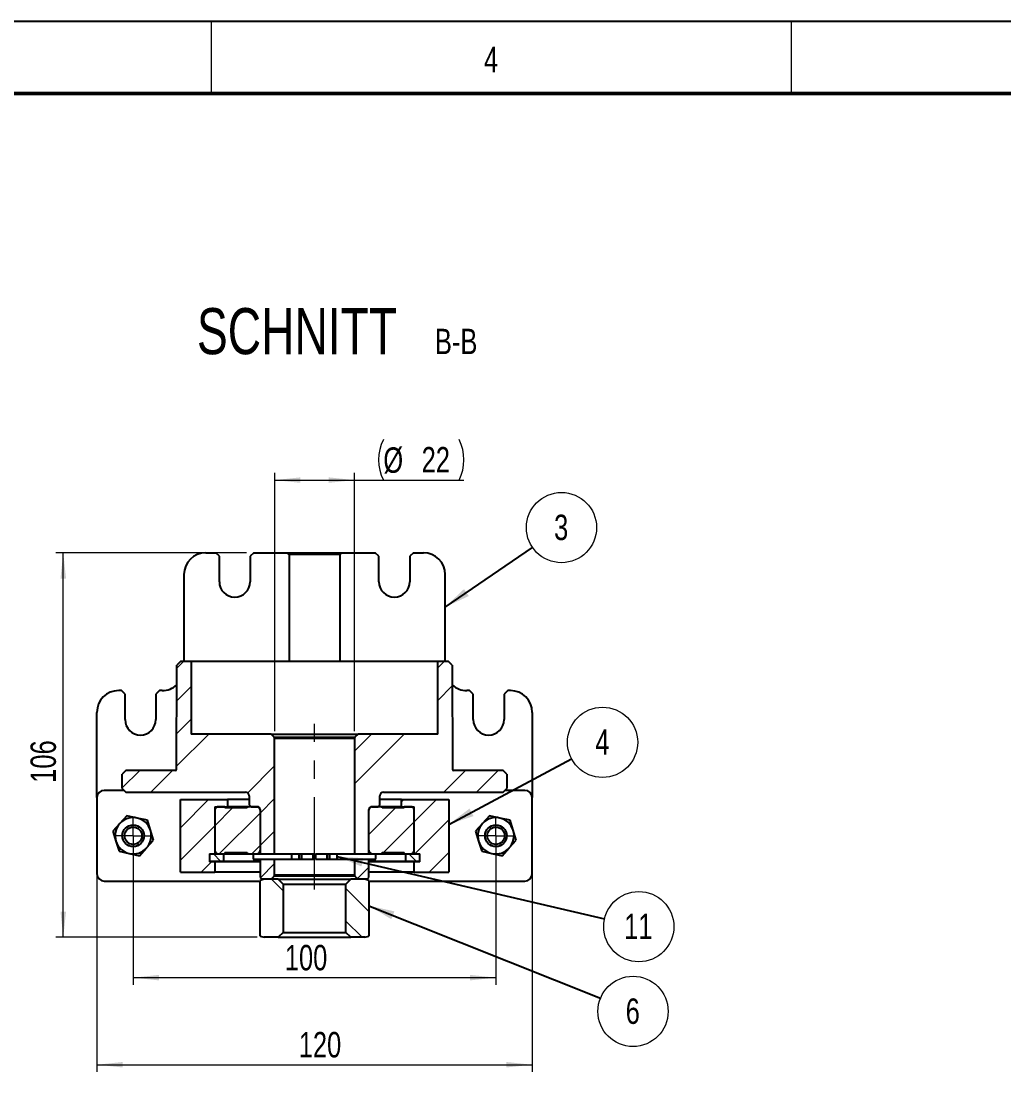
# Model space of a CAD drawing. Header units: millimetres. Extents: x 0 to 594, y 0 to 421.
# Drawn here: x 229 to 364.5, y 275.7 to 420.5 of the extents above; entities that cross this region are included whole.
import ezdxf

# ---------------------------------------------------------------- set-up
doc = ezdxf.new("R2010")
doc.units = ezdxf.units.MM
doc.linetypes.add('CENTERX2', pattern=[20.32, 12.7, -2.54, 2.54, -2.54])
doc.styles.add('SLDTEXTSTYLE1', font='TXT', dxfattribs={"width": 0.75})
doc.dimstyles.new('SLDDIMSTYLE0', dxfattribs={"dimtxt": 3.5, "dimasz": 3.556, "dimexe": 0, "dimexo": 0.0625, "dimgap": 0.875, "dimtad": 1, "dimlfac": 2, "dimrnd": 1e-09, "dimzin": 12, "dimdsep": 46, "dimtxsty": 'SLDTEXTSTYLE1', "dimsah": 1, "dimcen": 0.09, "dimadec": 0, "dimazin": 3, "dimtfac": 1, "dimtdec": 3, "dimtofl": 0, "dimtmove": 0, "dimatfit": 3, "dimfxl": 1, "dimfrac": 2, "dimtolj": 1, "dimtzin": 12, "dimarcsym": 0})
doc.dimstyles.new('SLDDIMSTYLE1', dxfattribs={"dimtxt": 0.18, "dimasz": 3.556, "dimexe": 0, "dimexo": 0.0625, "dimgap": 0, "dimtad": 0, "dimtih": 1, "dimtoh": 1, "dimdec": 0, "dimrnd": 1e-09, "dimzin": 0, "dimdsep": 46, "dimtxsty": 'Standard', "dimsah": 1, "dimcen": 0.09, "dimadec": 0, "dimazin": 0, "dimtfac": 3.556, "dimtdec": 0, "dimtofl": 0, "dimtmove": 0, "dimatfit": 3, "dimfxl": 1, "dimfrac": 2, "dimtolj": 1, "dimtzin": 0, "dimarcsym": 0})
pattern_1 = [(45, (0, 0), (-13.4704, 13.4704), []), (45, (4.49, 0), (-13.4704, 13.4704), []), (45, (8.98, 0), (-13.4704, 13.4704), []), (45, (13.47, 0), (-13.4704, 13.4704), [])]
pattern_2 = [(135, (0, 0), (-13.4704, -13.4704), []), (135, (-2e-14, 4.49), (-13.4704, -13.4704), []), (135, (-3e-14, 8.98), (-13.4704, -13.4704), []), (135, (-5e-14, 13.47), (-13.4704, -13.4704), [])]

# ---------------------------------------------------------------- blocks, each defined once
blk = doc.blocks.new('_D_1')
at = {"color": 7, "linetype": 'Continuous', "lineweight": 0}
for p, q in [((244.48, 307.24), (244.48, 287.68)), ((294.48, 307.24), (294.48, 287.68)), ((244.48, 288.68), (294.48, 288.68))]:
    blk.add_line(p, q, dxfattribs=at)
at = {"color": 7, "linetype": 'Continuous', "lineweight": 18}
for points in [[(244.48, 288.68), (248.03, 288.3), (248.03, 289.06)], [(294.48, 288.68), (290.92, 289.06), (290.92, 288.3)]]:
    blk.add_solid(points, dxfattribs=at)
at = {"color": 7, "linetype": 'Continuous', "lineweight": 18, "insert": (265.38, 293.19), "char_height": 3.5, "attachment_point": 1, "style": 'SLDTEXTSTYLE1'}
blk.add_mtext('100', dxfattribs=at)
blk = doc.blocks.new('_D_2')
at = {"color": 7, "linetype": 'Continuous', "lineweight": 0}
for p, q in [((239.48, 304.24), (239.48, 275.68)), ((299.48, 304.24), (299.48, 275.68)), ((239.48, 276.68), (299.48, 276.68))]:
    blk.add_line(p, q, dxfattribs=at)
at = {"color": 7, "linetype": 'Continuous', "lineweight": 18}
for points in [[(239.48, 276.68), (243.03, 276.3), (243.03, 277.06)], [(299.48, 276.68), (295.92, 277.06), (295.92, 276.3)]]:
    blk.add_solid(points, dxfattribs=at)
at = {"color": 7, "linetype": 'Continuous', "lineweight": 18, "insert": (267.3, 281.19), "char_height": 3.5, "attachment_point": 1, "style": 'SLDTEXTSTYLE1'}
blk.add_mtext('120', dxfattribs=at)
blk = doc.blocks.new('_D_3')
at = {"color": 7, "linetype": 'Continuous', "lineweight": 0}
for p, q in [((263.98, 322.63), (263.98, 358.24)), ((274.98, 322.63), (274.98, 358.24)), ((263.98, 357.24), (274.98, 357.24)), ((274.98, 357.24), (290.07, 357.24))]:
    blk.add_line(p, q, dxfattribs=at)
at = {"color": 7, "linetype": 'Continuous', "lineweight": 18}
for centre, start, end in [((284.57, 360.04), 153.4349, 206.5651), ((283.8, 360.04), 333.4349, 26.5651)]:
    blk.add_arc(centre, 6.27, start, end, dxfattribs=at)
for points in [[(263.98, 357.24), (267.53, 356.86), (267.53, 357.62)], [(274.98, 357.24), (271.42, 357.62), (271.42, 356.86)]]:
    blk.add_solid(points, dxfattribs=at)
at = {"color": 7, "linetype": 'Continuous', "lineweight": 18, "char_height": 3.5, "attachment_point": 1, "style": 'SLDTEXTSTYLE1'}
for s, insert in [('%%c', (278.96, 361.75)), ('22', (284.24, 361.8))]:
    blk.add_mtext(s, dxfattribs=dict(at, insert=insert))
blk = doc.blocks.new('_D_4')
at = {"color": 7, "linetype": 'Continuous', "lineweight": 0}
for p, q in [((260.1, 347.24), (233.83, 347.24)), ((234.83, 294.24), (234.83, 347.24)), ((261.55, 294.24), (233.83, 294.24))]:
    blk.add_line(p, q, dxfattribs=at)
at = {"color": 7, "linetype": 'Continuous', "lineweight": 18}
for points in [[(234.83, 347.24), (234.45, 343.68), (235.22, 343.68)], [(234.83, 294.24), (235.22, 297.79), (234.45, 297.79)]]:
    blk.add_solid(points, dxfattribs=at)
at = {"color": 7, "linetype": 'Continuous', "lineweight": 18, "insert": (230.32, 315.53), "char_height": 3.5, "attachment_point": 1, "rotation": 90, "style": 'SLDTEXTSTYLE1'}
blk.add_mtext('106', dxfattribs=at)
blk = doc.blocks.new('SW_NOTE_0_7')
at = {"color": 0, "linetype": 'Continuous', "lineweight": 0, "attachment_point": 2, "style": 'SLDTEXTSTYLE1'}
for s, insert, char_height in [('SCHNITT', (16.07, 8.19), 6.35), ('B-B', (38.01, 5.35), 3.5)]:
    blk.add_mtext(s, dxfattribs=dict(at, insert=insert, char_height=char_height))
blk = doc.blocks.new('SW_NOTE_0_8')
at = {"color": 0, "linetype": 'Continuous', "lineweight": 0}
blk.add_circle((4, 2.73), 4.84, dxfattribs=at)
at = {"color": 0, "linetype": 'Continuous', "lineweight": 0, "insert": (3.96, 4.51), "char_height": 3.5, "attachment_point": 2, "style": 'SLDTEXTSTYLE1'}
blk.add_mtext('3', dxfattribs=at)
blk = doc.blocks.new('SW_NOTE_0_9')
at = {"color": 0, "linetype": 'Continuous', "lineweight": 0}
blk.add_circle((4.72, -1.1), 4.84, dxfattribs=at)
at = {"color": 0, "linetype": 'Continuous', "lineweight": 0, "insert": (4.65, 0.68), "char_height": 3.5, "attachment_point": 2, "style": 'SLDTEXTSTYLE1'}
blk.add_mtext('11', dxfattribs=at)
blk = doc.blocks.new('SW_NOTE_0_10')
at = {"color": 0, "linetype": 'Continuous', "lineweight": 0}
blk.add_circle((4.27, 2.28), 4.84, dxfattribs=at)
at = {"color": 0, "linetype": 'Continuous', "lineweight": 0, "insert": (4.24, 4.06), "char_height": 3.5, "attachment_point": 2, "style": 'SLDTEXTSTYLE1'}
blk.add_mtext('4', dxfattribs=at)
blk = doc.blocks.new('SW_NOTE_0_11')
at = {"color": 0, "linetype": 'Continuous', "lineweight": 0}
blk.add_circle((4.5, -1.8), 4.84, dxfattribs=at)
at = {"color": 0, "linetype": 'Continuous', "lineweight": 0, "insert": (4.46, -0.02), "char_height": 3.5, "attachment_point": 2, "style": 'SLDTEXTSTYLE1'}
blk.add_mtext('6', dxfattribs=at)
blk = doc.blocks.new('SW_CENTERMARKSYMBOL_0')
at = {"color": 0, "linetype": 'Continuous', "lineweight": 18}
for p, q in [((0, 1.25), (0, 2.44325)), ((-1.25, 0), (-2.44325, 0)), ((0, 0), (-1.25, 0)), ((0, 0), (0, 1.25)), ((0, 0), (0, -1.25)), ((0, 0), (1.25, 0)), ((1.25, 0), (2.44325, 0)), ((0, -1.25), (0, -2.44325))]:
    blk.add_line(p, q, dxfattribs=at)
blk = doc.blocks.new('SW_CENTERMARKSYMBOL_1')
at = {"color": 0, "linetype": 'Continuous', "lineweight": 18}
for p, q in [((0, 1.25), (0, 2.44325)), ((-1.25, 0), (-2.44325, 0)), ((0, 0), (-1.25, 0)), ((0, 0), (0, 1.25)), ((0, 0), (0, -1.25)), ((0, 0), (1.25, 0)), ((1.25, 0), (2.44325, 0)), ((0, -1.25), (0, -2.44325))]:
    blk.add_line(p, q, dxfattribs=at)

msp = doc.modelspace()

# ---------------------------------------------------------------- hatches: boundary and pattern name
at = {"linetype": 'Continuous', "lineweight": 18}
h = msp.add_hatch(dxfattribs=at)
h.set_pattern_fill('DIN 201 Stahl und Stahlguss', style=0, pattern_type=2)
h.set_pattern_definition(pattern_1)
edge = h.paths.add_edge_path(flags=0)
edge.add_line((250.5011, 331.738), (250.451, 317.3874))
edge.add_arc((250.301, 317.388), 0.15, 270, 359.800001, ccw=False)
edge.add_line((250.301, 317.238), (243.4755, 317.238))
edge.add_line((243.4755, 317.238), (242.9755, 316.738))
edge.add_line((242.9755, 316.738), (242.9755, 314.738))
edge.add_line((242.9755, 314.738), (243.4755, 314.238))
edge.add_line((243.4755, 314.238), (259.9755, 314.238))
edge.add_arc((259.9755, 313.738), 0.5, 0, 90, ccw=False)
edge.add_line((260.4755, 313.738), (260.4755, 312.488))
edge.add_line((260.4755, 312.488), (260.7255, 312.238))
edge.add_line((260.7255, 312.238), (261.5755, 312.238))
edge.add_arc((261.5755, 311.838), 0.4, 0, 90, ccw=False)
edge.add_line((261.9755, 311.838), (261.9755, 305.738))
edge.add_line((261.9755, 305.738), (262.3255, 305.738))
edge.add_line((262.3255, 305.738), (262.3255, 304.938))
edge.add_line((262.3255, 304.938), (261.9755, 304.938))
edge.add_line((261.9755, 304.938), (261.9755, 302.488))
edge.add_line((261.9755, 302.488), (262.2255, 302.238))
edge.add_line((262.2255, 302.238), (263.4755, 302.238))
edge.add_line((263.4755, 302.238), (263.9023, 302.6647))
edge.add_arc((263.7255, 302.8415), 0.25, 315, 360)
edge.add_line((263.9755, 302.8415), (263.9755, 321.6344))
edge.add_arc((263.7255, 321.6344), 0.25, 0, 45)
edge.add_line((263.9023, 321.8112), (263.4755, 322.238))
edge.add_line((263.4755, 322.238), (252.4755, 322.238))
edge.add_line((252.4755, 322.238), (252.4755, 332.238))
edge.add_line((252.4755, 332.238), (251.0046, 332.238))
edge.add_line((251.0046, 332.238), (250.5011, 331.738))
h = msp.add_hatch(dxfattribs=at)
h.set_pattern_fill('DIN 201 Stahl und Stahlguss', style=0, pattern_type=2)
h.set_pattern_definition(pattern_1)
edge = h.paths.add_edge_path(flags=0)
edge.add_line((288.5, 317.3874), (288.4499, 331.738))
edge.add_line((288.4499, 331.738), (287.9464, 332.238))
edge.add_line((287.9464, 332.238), (286.4755, 332.238))
edge.add_line((286.4755, 332.238), (286.4755, 322.238))
edge.add_line((286.4755, 322.238), (275.4755, 322.238))
edge.add_line((275.4755, 322.238), (275.0487, 321.8112))
edge.add_arc((275.2255, 321.6344), 0.25, 135, 180)
edge.add_line((274.9755, 321.6344), (274.9755, 302.8415))
edge.add_arc((275.2255, 302.8415), 0.25, 180, 225)
edge.add_line((275.0487, 302.6647), (275.4755, 302.238))
edge.add_line((275.4755, 302.238), (276.7255, 302.238))
edge.add_line((276.7255, 302.238), (276.9755, 302.488))
edge.add_line((276.9755, 302.488), (276.9755, 304.938))
edge.add_line((276.9755, 304.938), (276.6255, 304.938))
edge.add_line((276.6255, 304.938), (276.6255, 305.738))
edge.add_line((276.6255, 305.738), (276.9755, 305.738))
edge.add_line((276.9755, 305.738), (276.9755, 311.838))
edge.add_arc((277.3755, 311.838), 0.4, 90, 180, ccw=False)
edge.add_line((277.3755, 312.238), (278.2255, 312.238))
edge.add_line((278.2255, 312.238), (278.4755, 312.488))
edge.add_line((278.4755, 312.488), (278.4755, 313.738))
edge.add_arc((278.9755, 313.738), 0.5, 90, 180, ccw=False)
edge.add_line((278.9755, 314.238), (295.4755, 314.238))
edge.add_line((295.4755, 314.238), (295.9755, 314.738))
edge.add_line((295.9755, 314.738), (295.9755, 316.738))
edge.add_line((295.9755, 316.738), (295.4755, 317.238))
edge.add_line((295.4755, 317.238), (288.65, 317.238))
edge.add_arc((288.65, 317.388), 0.15, 180.199999, 270, ccw=False)
h = msp.add_hatch(dxfattribs=at)
h.set_pattern_fill('ANSI31', style=0)
h.paths.add_polyline_path([(257.4755, 312.238), (257.4755, 313.238), (250.9755, 313.238), (250.9755, 303.238), (255.7255, 303.238), (255.7255, 304.638), (254.9755, 304.638), (254.9755, 305.738), (255.7255, 305.738), (255.7255, 312.238)], flags=0)
h = msp.add_hatch(dxfattribs=at)
h.set_pattern_fill('ANSI31', style=0)
h.paths.add_polyline_path([(281.4755, 313.238), (281.4755, 312.238), (283.2255, 312.238), (283.2255, 305.738), (283.9755, 305.738), (283.9755, 304.638), (283.2255, 304.638), (283.2255, 303.238), (287.9755, 303.238), (287.9755, 313.238)], flags=0)
h = msp.add_hatch(dxfattribs=at)
h.set_pattern_fill('ANSI31', style=0)
edge = h.paths.add_edge_path(flags=0)
edge.add_line((261.4755, 312.238), (260.1755, 312.238))
edge.add_line((260.1755, 312.238), (260.1755, 312.067))
edge.add_line((260.1755, 312.067), (257.1255, 312.067))
edge.add_line((257.1255, 312.067), (257.1255, 312.238))
edge.add_line((257.1255, 312.238), (256.2255, 312.238))
edge.add_arc((256.2255, 311.738), 0.5, 90, 180)
edge.add_line((255.7255, 311.738), (255.7255, 306.238))
edge.add_arc((256.2255, 306.238), 0.5, 180, 270)
edge.add_line((256.2255, 305.738), (257.1255, 305.738))
edge.add_line((257.1255, 305.738), (257.1255, 305.909))
edge.add_line((257.1255, 305.909), (260.1755, 305.909))
edge.add_line((260.1755, 305.909), (260.1755, 305.738))
edge.add_line((260.1755, 305.738), (261.4755, 305.738))
edge.add_arc((261.4755, 306.238), 0.5, 270, 360)
edge.add_line((261.9755, 306.238), (261.9755, 311.738))
edge.add_arc((261.4755, 311.738), 0.5, 0, 90)
h = msp.add_hatch(dxfattribs=at)
h.set_pattern_fill('ANSI31', style=0)
edge = h.paths.add_edge_path(flags=0)
edge.add_line((281.8255, 312.067), (278.7755, 312.067))
edge.add_line((278.7755, 312.067), (278.7755, 312.238))
edge.add_line((278.7755, 312.238), (277.4755, 312.238))
edge.add_arc((277.4755, 311.738), 0.5, 90, 180)
edge.add_line((276.9755, 311.738), (276.9755, 306.238))
edge.add_arc((277.4755, 306.238), 0.5, 180, 270)
edge.add_line((277.4755, 305.738), (278.7755, 305.738))
edge.add_line((278.7755, 305.738), (278.7755, 305.909))
edge.add_line((278.7755, 305.909), (281.8255, 305.909))
edge.add_line((281.8255, 305.909), (281.8255, 305.738))
edge.add_line((281.8255, 305.738), (282.7255, 305.738))
edge.add_arc((282.7255, 306.238), 0.5, 270, 360)
edge.add_line((283.2255, 306.238), (283.2255, 311.738))
edge.add_arc((282.7255, 311.738), 0.5, 0, 90)
edge.add_line((282.7255, 312.238), (281.8255, 312.238))
edge.add_line((281.8255, 312.238), (281.8255, 312.067))
h = msp.add_hatch(dxfattribs=at)
h.set_pattern_fill('ANSI31', angle=90, style=0)
h.paths.add_polyline_path([(256.9042, 304.738), (256.9042, 305.738), (254.9755, 305.738), (254.9755, 304.738)], flags=0)
h = msp.add_hatch(dxfattribs=at)
h.set_pattern_fill('ANSI31', angle=90, style=0)
h.paths.add_polyline_path([(282.0468, 305.738), (282.0468, 304.738), (283.9755, 304.738), (283.9755, 305.738)], flags=0)
h = msp.add_hatch(dxfattribs=at)
h.set_pattern_fill('DIN 201 Stahl und Stahlguss', angle=90, style=0, pattern_type=2)
h.set_pattern_definition(pattern_2)
h.paths.add_polyline_path([(264.4755, 294.238), (265.152, 294.9145), (265.152, 301.5615), (264.4755, 302.238), (262.5505, 302.238), (261.9755, 302.0839), (261.9755, 294.392), (262.5505, 294.238)], flags=0)
h = msp.add_hatch(dxfattribs=at)
h.set_pattern_fill('DIN 201 Stahl und Stahlguss', angle=90, style=0, pattern_type=2)
h.set_pattern_definition(pattern_2)
h.paths.add_polyline_path([(273.799, 294.9145), (274.4755, 294.238), (276.4005, 294.238), (276.9755, 294.392), (276.9755, 302.0839), (276.4005, 302.238), (274.4755, 302.238), (273.799, 301.5615)], flags=0)

# ---------------------------------------------------------------- linework, layer by layer
at = {"color": 7, "linetype": 'Continuous', "lineweight": 25}
for p, q in [((0.0002, 420.5001), (593.962, 420.5001)), ((254.4755, 347.238), (255.8505, 347.238)), ((256.3505, 346.738), (255.8505, 347.238)), ((256.3505, 343.238), (256.3505, 346.738)), ((261.1005, 347.238), (260.6005, 346.738)), ((260.6005, 346.738), (260.6005, 343.238)), ((261.1005, 347.238), (265.7155, 347.238)), ((265.9655, 346.988), (265.7155, 347.238)), ((265.7155, 347.238), (273.2355, 347.238)), ((265.9655, 346.988), (265.9655, 332.238)), ((272.9855, 346.988), (265.9655, 346.988)), ((273.2355, 347.238), (272.9855, 346.988)), ((272.9855, 332.238), (272.9855, 346.988)), ((273.2355, 347.238), (277.8505, 347.238)), ((278.3505, 346.738), (277.8505, 347.238)), ((278.3505, 343.238), (278.3505, 346.738)), ((283.1005, 347.238), (282.6005, 346.738)), ((282.6005, 346.738), (282.6005, 343.238)), ((283.1005, 347.238), (284.4755, 347.238)), ((251.4755, 344.238), (251.4755, 332.238)), ((287.4755, 332.238), (287.4755, 344.238)), ((250.451, 317.3874), (250.5011, 331.738)), ((251.0046, 332.238), (250.5011, 331.738)), ((252.4755, 332.238), (251.0046, 332.238)), ((252.4755, 332.238), (252.4755, 322.238)), ((286.4755, 332.238), (252.4755, 332.238)), ((286.4755, 322.238), (286.4755, 332.238)), ((287.9464, 332.238), (286.4755, 332.238)), ((288.4499, 331.738), (287.9464, 332.238)), ((288.4499, 331.738), (288.5, 317.3874)), ((242.8505, 328.238), (242.4755, 328.238)), ((243.3505, 327.738), (242.8505, 328.238)), ((243.3505, 324.238), (243.3505, 327.738)), ((248.1005, 328.238), (247.6005, 327.738)), ((247.6005, 327.738), (247.6005, 324.238)), ((248.4755, 328.238), (248.1005, 328.238)), ((290.8505, 328.238), (290.4755, 328.238)), ((291.3505, 327.738), (290.8505, 328.238)), ((291.3505, 324.238), (291.3505, 327.738)), ((296.1005, 328.238), (295.6005, 327.738)), ((295.6005, 327.738), (295.6005, 324.238)), ((296.4755, 328.238), (296.1005, 328.238)), ((239.4755, 313.488), (239.4755, 325.238)), ((299.4755, 325.238), (299.4755, 313.488)), ((263.4755, 322.238), (252.4755, 322.238)), ((263.9023, 321.8112), (263.4755, 322.238)), ((263.4755, 322.238), (275.4755, 322.238)), ((263.9023, 321.8112), (275.0487, 321.8112)), ((263.9755, 305.738), (263.9755, 321.6344)), ((274.9755, 321.6344), (263.9755, 321.6344)), ((274.9755, 321.6344), (274.9755, 305.738)), ((275.4755, 322.238), (275.0487, 321.8112)), ((286.4755, 322.238), (275.4755, 322.238)), ((243.4755, 317.238), (242.9755, 316.738)), ((250.301, 317.238), (243.4755, 317.238)), ((295.4755, 317.238), (288.65, 317.238)), ((295.9755, 316.738), (295.4755, 317.238)), ((242.9755, 314.738), (242.9755, 316.738)), ((295.9755, 316.738), (295.9755, 314.738)), ((243.2255, 314.488), (240.4755, 314.488)), ((242.9755, 314.738), (243.4755, 314.238)), ((295.4755, 314.238), (295.9755, 314.738)), ((298.4755, 314.488), (295.7255, 314.488)), ((239.4755, 313.488), (239.4755, 302.988)), ((243.4755, 314.238), (259.9755, 314.238)), ((250.9755, 303.238), (250.9755, 313.238)), ((250.9755, 313.238), (257.4755, 313.238)), ((257.4755, 313.238), (257.4755, 312.238)), ((260.4755, 313.238), (257.4755, 313.238)), ((260.4755, 313.738), (260.4755, 312.488)), ((278.4755, 312.488), (278.4755, 313.738)), ((281.4755, 313.238), (278.4755, 313.238)), ((278.9755, 314.238), (295.4755, 314.238)), ((281.4755, 312.238), (281.4755, 313.238)), ((281.4755, 313.238), (287.9755, 313.238)), ((287.9755, 313.238), (287.9755, 303.238)), ((299.4755, 302.988), (299.4755, 313.488)), ((255.7255, 312.238), (257.4755, 312.238)), ((255.7255, 312.238), (255.7255, 305.738)), ((255.7255, 311.738), (255.7255, 306.238)), ((257.1255, 312.238), (256.2255, 312.238)), ((257.1255, 312.238), (257.1255, 312.067)), ((260.1755, 312.067), (257.1255, 312.067)), ((260.1755, 312.238), (257.4755, 312.238)), ((260.1755, 312.238), (260.1755, 312.067)), ((261.4755, 312.238), (260.1755, 312.238)), ((260.4755, 312.488), (260.7255, 312.238)), ((260.7255, 312.238), (261.5755, 312.238)), ((261.9755, 311.838), (261.9755, 305.738)), ((261.9755, 311.738), (261.9755, 306.238)), ((276.9755, 305.738), (276.9755, 311.838)), ((276.9755, 306.238), (276.9755, 311.738)), ((277.3755, 312.238), (278.2255, 312.238)), ((278.7755, 312.238), (277.4755, 312.238)), ((278.2255, 312.238), (278.4755, 312.488)), ((278.7755, 312.067), (278.7755, 312.238)), ((281.4755, 312.238), (278.7755, 312.238)), ((281.8255, 312.067), (278.7755, 312.067)), ((281.4755, 312.238), (283.2255, 312.238)), ((281.8255, 312.067), (281.8255, 312.238)), ((282.7255, 312.238), (281.8255, 312.238)), ((283.2255, 305.738), (283.2255, 312.238)), ((283.2255, 306.238), (283.2255, 311.738)), ((242.6314, 309.9259), (241.6568, 308.8612)), ((243.6059, 310.9906), (242.6314, 309.9259)), ((245.0152, 310.679), (243.6059, 310.9906)), ((246.4246, 310.3674), (245.0152, 310.679)), ((246.8594, 308.9911), (246.4246, 310.3674)), ((292.6314, 309.9259), (291.6568, 308.8612)), ((293.6059, 310.9906), (292.6314, 309.9259)), ((295.0152, 310.679), (293.6059, 310.9906)), ((296.4246, 310.3674), (295.0152, 310.679)), ((296.8594, 308.9911), (296.4246, 310.3674)), ((241.6568, 308.8612), (242.0916, 307.4849)), ((247.2942, 307.6147), (246.8594, 308.9911)), ((291.6568, 308.8612), (292.0916, 307.4849)), ((297.2942, 307.6147), (296.8594, 308.9911)), ((242.0916, 307.4849), (242.5264, 306.1085)), ((246.3196, 306.55), (247.2942, 307.6147)), ((292.0916, 307.4849), (292.5264, 306.1085)), ((296.3196, 306.55), (297.2942, 307.6147)), ((242.5264, 306.1085), (243.9358, 305.7969)), ((243.9358, 305.7969), (245.3451, 305.4853)), ((245.3451, 305.4853), (246.3196, 306.55)), ((254.9755, 305.738), (254.9755, 304.738)), ((254.9755, 305.738), (256.9042, 305.738)), ((254.9755, 305.738), (255.7255, 305.738)), ((254.9755, 305.738), (254.9755, 304.638)), ((256.2255, 305.738), (257.1255, 305.738)), ((256.9042, 305.738), (256.9042, 304.738)), ((257.1255, 305.909), (260.1755, 305.909)), ((257.1255, 305.909), (257.1255, 305.738)), ((257.1255, 305.738), (260.1755, 305.738)), ((260.1755, 305.909), (260.1755, 305.738)), ((260.1755, 305.738), (261.042, 305.738)), ((261.0297, 305.738), (261.0297, 304.988)), ((261.042, 305.738), (266.3479, 305.738)), ((266.3479, 304.988), (266.3479, 305.738)), ((266.3479, 305.738), (267.3571, 305.738)), ((267.3571, 304.988), (267.3571, 305.738)), ((267.3571, 305.738), (267.4205, 305.738)), ((267.4205, 304.988), (267.4205, 305.738)), ((267.4205, 305.738), (267.7243, 305.738)), ((267.7243, 304.988), (267.7243, 305.738)), ((267.7243, 305.738), (269.288, 305.738)), ((269.288, 304.988), (269.288, 305.738)), ((269.288, 305.738), (269.3366, 305.738)), ((269.3366, 304.988), (269.3366, 305.738)), ((269.6144, 304.988), (269.6144, 305.738)), ((269.6144, 305.738), (269.663, 305.738)), ((269.663, 304.988), (269.663, 305.738)), ((269.663, 305.738), (271.2267, 305.738)), ((271.2267, 304.988), (271.2267, 305.738)), ((271.2267, 305.738), (271.5305, 305.738)), ((271.5305, 304.988), (271.5305, 305.738)), ((271.5305, 305.738), (271.5939, 305.738)), ((271.5939, 304.988), (271.5939, 305.738)), ((271.5939, 305.738), (272.6031, 305.738)), ((272.6031, 304.988), (272.6031, 305.738)), ((272.6031, 305.738), (277.909, 305.738)), ((277.909, 305.738), (278.7755, 305.738)), ((277.9213, 304.988), (277.9213, 305.738)), ((278.7755, 305.738), (278.7755, 305.909)), ((278.7755, 305.909), (281.8255, 305.909)), ((278.7755, 305.738), (281.8255, 305.738)), ((281.8255, 305.738), (281.8255, 305.909)), ((281.8255, 305.738), (282.7255, 305.738)), ((282.0468, 304.738), (282.0468, 305.738)), ((282.0468, 305.738), (283.9755, 305.738)), ((283.2255, 305.738), (283.9755, 305.738)), ((283.9755, 304.738), (283.9755, 305.738)), ((283.9755, 304.638), (283.9755, 305.738)), ((292.5264, 306.1085), (293.9358, 305.7969)), ((293.9358, 305.7969), (295.3451, 305.4853)), ((295.3451, 305.4853), (296.3196, 306.55)), ((254.9755, 304.738), (256.9042, 304.738)), ((255.7255, 304.638), (254.9755, 304.638)), ((255.7255, 304.638), (255.7255, 303.238)), ((261.9755, 304.638), (255.7255, 304.638)), ((256.9042, 304.738), (261.2882, 304.738)), ((261.0297, 304.988), (266.3479, 304.988)), ((261.2882, 304.738), (261.9755, 304.738)), ((261.9755, 304.938), (261.9755, 302.488)), ((262.3255, 304.938), (261.9755, 304.938)), ((262.3255, 304.988), (262.3255, 304.938)), ((263.9755, 302.8415), (263.9755, 304.988)), ((266.3479, 304.988), (267.3571, 304.988)), ((267.3571, 304.988), (267.4205, 304.988)), ((267.4205, 304.988), (267.7243, 304.988)), ((267.7243, 304.988), (269.288, 304.988)), ((269.288, 304.988), (269.3366, 304.988)), ((269.6144, 304.988), (269.663, 304.988)), ((269.663, 304.988), (271.2267, 304.988)), ((271.2267, 304.988), (271.5305, 304.988)), ((271.5305, 304.988), (271.5939, 304.988)), ((271.5939, 304.988), (272.6031, 304.988)), ((272.6031, 304.988), (277.9213, 304.988)), ((274.9755, 304.988), (274.9755, 302.8415)), ((276.6255, 304.938), (276.6255, 304.988)), ((276.9755, 304.938), (276.6255, 304.938)), ((276.9755, 302.488), (276.9755, 304.938)), ((276.9755, 304.738), (277.6628, 304.738)), ((283.2255, 304.638), (276.9755, 304.638)), ((277.6628, 304.738), (282.0468, 304.738)), ((282.0468, 304.738), (283.9755, 304.738)), ((283.2255, 303.238), (283.2255, 304.638)), ((283.9755, 304.638), (283.2255, 304.638)), ((250.9755, 303.238), (255.7255, 303.238)), ((261.9755, 303.238), (255.7255, 303.238)), ((263.9755, 302.8415), (274.9755, 302.8415)), ((283.2255, 303.238), (276.9755, 303.238)), ((283.2255, 303.238), (287.9755, 303.238)), ((240.4755, 301.988), (261.9755, 301.988)), ((261.9755, 302.488), (262.2255, 302.238)), ((262.5505, 302.238), (261.9755, 302.0839)), ((261.9755, 294.392), (261.9755, 302.0839)), ((263.4755, 302.238), (262.2255, 302.238)), ((264.4755, 302.238), (262.5505, 302.238)), ((263.4755, 302.238), (263.9023, 302.6647)), ((275.0487, 302.6647), (263.9023, 302.6647)), ((264.4755, 302.238), (265.152, 301.5615)), ((264.4755, 302.238), (273.8056, 302.238)), ((265.152, 301.5615), (273.2198, 301.5615)), ((265.152, 301.5615), (265.152, 294.9145)), ((273.2198, 301.5615), (273.799, 301.5615)), ((273.799, 301.5615), (274.4755, 302.238)), ((273.799, 294.9145), (273.799, 301.5615)), ((273.8056, 302.238), (274.4755, 302.238)), ((276.4005, 302.238), (274.4755, 302.238)), ((275.0487, 302.6647), (275.4755, 302.238)), ((276.7255, 302.238), (275.4755, 302.238)), ((276.9755, 302.0839), (276.4005, 302.238)), ((276.7255, 302.238), (276.9755, 302.488)), ((276.9755, 302.0839), (276.9755, 294.392)), ((276.9755, 301.988), (298.4755, 301.988)), ((261.9755, 294.392), (262.5505, 294.238)), ((264.4755, 294.238), (262.5505, 294.238)), ((265.152, 294.9145), (264.4755, 294.238)), ((264.4755, 294.238), (273.8056, 294.238)), ((265.152, 294.9145), (273.2198, 294.9145)), ((273.2198, 294.9145), (273.799, 294.9145)), ((274.4755, 294.238), (273.799, 294.9145)), ((273.8056, 294.238), (274.4755, 294.238)), ((276.4005, 294.238), (274.4755, 294.238)), ((276.4005, 294.238), (276.9755, 294.392))]:
    msp.add_line(p, q, dxfattribs=at)
at = {"color": 7, "linetype": 'Continuous', "lineweight": 18}
for p, q in [((255.2201, 420.5001), (255.2201, 410.5001)), ((335.1819, 420.5001), (335.1819, 410.5001))]:
    msp.add_line(p, q, dxfattribs=at)
at = {"color": 7, "linetype": 'Continuous', "lineweight": 50}
msp.add_line((25.0002, 410.5001), (583.962, 410.5001), dxfattribs=at)
at = {"color": 7, "linetype": 'CENTERX2', "lineweight": 18}
msp.add_line((269.4755, 300.8415), (269.4755, 323.6344), dxfattribs=at)
at = {"color": 8, "linetype": 'Continuous', "lineweight": 25}
for p, q in [((261.2882, 304.738), (261.2882, 304.988)), ((277.6628, 304.738), (277.6628, 304.988))]:
    msp.add_line(p, q, dxfattribs=at)
at = {"color": 7, "linetype": 'Continuous', "lineweight": 25}
for centre, radius in [((244.4755, 308.238), 1.5), ((244.4755, 308.238), 1.1932), ((294.4755, 308.238), 1.5), ((294.4755, 308.238), 1.1932)]:
    msp.add_circle(centre, radius, dxfattribs=at)
for centre, radius, start, end in [((254.4755, 344.238), 3, 90, 180), ((284.4755, 344.238), 3, 0, 90), ((258.4755, 343.238), 2.125, 180, 0), ((280.4755, 343.238), 2.125, 180, 0), ((248.4755, 331.238), 3, 270, 312.224573), ((290.4755, 331.238), 3, 227.775427, 270), ((242.4755, 325.238), 3, 90, 180), ((296.4755, 325.238), 3, 0, 90), ((245.4755, 324.238), 2.125, 180, 0), ((293.4755, 324.238), 2.125, 180, 0), ((263.7255, 321.6344), 0.25, 0, 45), ((275.2255, 321.6344), 0.25, 135, 180), ((250.301, 317.388), 0.15, 270, 359.800001), ((288.65, 317.388), 0.15, 180.199999, 270), ((240.4755, 313.488), 1, 90, 180), ((298.4755, 313.488), 1, 0, 90), ((259.9755, 313.738), 0.5, 0, 90), ((278.9755, 313.738), 0.5, 90, 180), ((256.2255, 311.738), 0.5, 90, 180), ((261.4755, 311.738), 0.5, 0, 90), ((261.5755, 311.838), 0.4, 0, 90), ((277.4755, 311.738), 0.5, 90, 180), ((277.3755, 311.838), 0.4, 90, 180), ((282.7255, 311.738), 0.5, 0, 90), ((244.4755, 308.238), 2.5, 137.532326, 197.532326), ((244.4755, 308.238), 2.5, 77.532326, 137.532326), ((244.4755, 308.238), 2.5, 17.532326, 77.532326), ((294.4755, 308.238), 2.5, 137.532326, 197.532326), ((294.4755, 308.238), 2.5, 77.532326, 137.532326), ((294.4755, 308.238), 2.5, 17.532326, 77.532326), ((244.4755, 308.238), 2.5, 317.532326, 17.532326), ((294.4755, 308.238), 2.5, 317.532326, 17.532326), ((244.4755, 308.238), 2.5, 197.532326, 257.532326), ((294.4755, 308.238), 2.5, 197.532326, 257.532326), ((244.4755, 308.238), 2.5, 257.532326, 317.532326), ((256.2255, 306.238), 0.5, 180, 270), ((261.4755, 306.238), 0.5, 270, 0), ((277.4755, 306.238), 0.5, 180, 270), ((282.7255, 306.238), 0.5, 270, 0), ((294.4755, 308.238), 2.5, 257.532326, 317.532326), ((240.4755, 302.988), 1, 180, 270), ((263.7255, 302.8415), 0.25, 315, 0), ((275.2255, 302.8415), 0.25, 180, 225), ((298.4755, 302.988), 1, 270, 0)]:
    msp.add_arc(centre, radius, start, end, dxfattribs=at)

# ---------------------------------------------------------------- block references
at = {"color": 7, "linetype": 'Continuous', "lineweight": 0}
for name, p in [('SW_NOTE_0_7', (250.9882, 372.7489)), ('SW_NOTE_0_8', (299.516, 347.9674)), ('SW_NOTE_0_10', (304.9116, 318.8267)), ('SW_CENTERMARKSYMBOL_0', (244.4755, 308.238)), ('SW_CENTERMARKSYMBOL_1', (294.4755, 308.238)), ('SW_NOTE_0_9', (309.4557, 296.8071)), ('SW_NOTE_0_11', (308.8825, 285.8307))]:
    msp.add_blockref(name, p, dxfattribs=at)

# ---------------------------------------------------------------- texts
at = {"color": 7, "linetype": 'Continuous', "lineweight": 0, "insert": (292.8325, 416.9445), "char_height": 3.5, "attachment_point": 1, "style": 'SLDTEXTSTYLE1'}
msp.add_mtext('4', dxfattribs=at)

# ---------------------------------------------------------------- dimensions: what is measured, and where the dimension line sits
at = {"color": 7, "linetype": 'Continuous', "lineweight": 18}
dim = msp.add_linear_dim(base=(274.9755, 357.238), p1=(263.9755, 321.6344), p2=(274.9755, 321.6344), text='(%%c<>)', dimstyle='SLDDIMSTYLE0', dxfattribs=at)
dim.commit()
dim.dimension.update_dxf_attribs({"geometry": '_D_3', "text_midpoint": (284.1844, 357.238), "dimtype": 160})
dim = msp.add_linear_dim(base=(234.8344, 347.238), p1=(262.5505, 294.238), p2=(261.1005, 347.238), angle=90, dimstyle='SLDDIMSTYLE0', dxfattribs=at)
dim.commit()
dim.dimension.update_dxf_attribs({"geometry": '_D_4', "text_midpoint": (234.8344, 319.4092), "dimtype": 160})
for base, p1, p2, picture, middle in [((294.4755, 288.6817), (244.4755, 308.238), (294.4755, 308.238), '_D_1', (269.263, 288.6817)), ((299.4755, 276.6817), (239.4755, 305.238), (299.4755, 305.238), '_D_2', (271.1771, 276.6817))]:
    dim = msp.add_linear_dim(base=base, p1=p1, p2=p2, dimstyle='SLDDIMSTYLE0', dxfattribs=at)
    dim.commit()
    dim.dimension.update_dxf_attribs({"geometry": picture, "text_midpoint": middle, "dimtype": 160})

# ---------------------------------------------------------------- leaders
at = {"color": 7, "linetype": 'Continuous', "lineweight": 0}
for points in [[(287.4755, 339.743), (299.516, 347.9674)], [(287.9755, 309.7873), (304.9116, 318.8267)], [(272.6031, 305.3788), (309.4557, 296.8071)], [(276.9755, 298.5945), (308.8825, 285.8307)]]:
    msp.add_leader(points, dimstyle='SLDDIMSTYLE1', dxfattribs=at)

doc.saveas('drawing.dxf')
